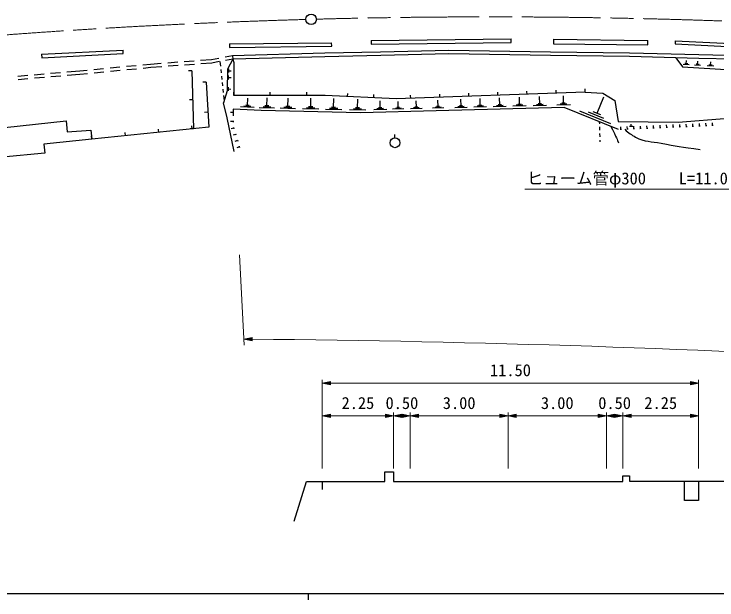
# Model space of a CAD drawing. Units: millimetres, scale not verified. Extents: x 40000 to 680000, y 20000 to 380000.
# Drawn here: x 323153 to 430290, y 204000 to 293250 of the extents above; entities that cross this region are included whole.
import ezdxf
from ezdxf.enums import TextEntityAlignment as Align

# ---------------------------------------------------------------- set-up
doc = ezdxf.new("R2010")
doc.units = ezdxf.units.MM
doc.header["$LTSCALE"] = 1000
doc.linetypes.add('CHAIN', pattern=[18.5, 12, -1.5, 3.5, -1.5])
for name, color, linetype, lineweight in [('M-BGD', 7, 'Continuous', 25), ('M-BMK', 2, 'CHAIN', 13), ('M-BMK-SRVR', 3, 'Continuous', 25), ('M-STR-HTXT', 7, 'Continuous', 13), ('M-STR-STRD', 7, 'Continuous', 25), ('M-TTL-BAND', 7, 'Continuous', 25)]:
    doc.layers.add(name, color=color, linetype=linetype, lineweight=lineweight)
doc.styles.add('ＭＳ ゴシック', font='')
doc.styles.get('ＭＳ ゴシック').set_extended_font_data('MS Gothic')

msp = doc.modelspace()

# ---------------------------------------------------------------- linework, layer by layer
at = {"layer": 'M-BGD'}
for p, q in [((350586, 286092), (349090, 285980)), ((353238, 286292), (351583, 286167)), ((354343, 286504), (353238, 286292)), ((356430, 286905), (355325, 286693)), ((356484, 286402), (355385, 286191)), ((356430, 286905), (356485, 286391)), ((425614, 285682), (425643, 286170)), ((427328, 285580), (427357, 286067)), ((339297, 285140), (337804, 284995)), ((341785, 285382), (340292, 285237)), ((343945, 285592), (342780, 285479)), ((343989, 285090), (342825, 284976)), ((345600, 285717), (343945, 285592)), ((345655, 285215), (343989, 285090)), ((348093, 285905), (346597, 285792)), ((348148, 285403), (346652, 285290)), ((350641, 285590), (349145, 285478)), ((353305, 285791), (351638, 285665)), ((354403, 286002), (353305, 285791)), ((354521, 286025), (354602, 285292)), ((426064, 285533), (425150, 285588)), ((425842, 285669), (425385, 285696)), ((427778, 285431), (426864, 285485)), ((427556, 285566), (427099, 285594)), ((429793, 285311), (428810, 285369)), ((429555, 285456), (429064, 285486)), ((429310, 285471), (429341, 285995)), ((327735, 284090), (326240, 283965)), ((330226, 284298), (328731, 284173)), ((333155, 284543), (331222, 284381)), ((333200, 284040), (331256, 283878)), ((334320, 284656), (333155, 284543)), ((334365, 284153), (333200, 284040)), ((336808, 284898), (335315, 284753)), ((336853, 284395), (335360, 284250)), ((339341, 284637), (337848, 284492)), ((341829, 284879), (340336, 284734)), ((350227, 284599), (349727, 284583)), ((350227, 284599), (350515, 275765)), ((354657, 284795), (354713, 284298)), ((355870, 284338), (355879, 284915)), ((355875, 284626), (356260, 284620)), ((325243, 283881), (323748, 283756)), ((325277, 283377), (323782, 283252)), ((327768, 283586), (326273, 283461)), ((330259, 283794), (328765, 283669)), ((352439, 282887), (351940, 282859)), ((354768, 283801), (354823, 283304)), ((355853, 283296), (355863, 283874)), ((355858, 283585), (356243, 283579)), ((354878, 282807), (354933, 282311)), ((354988, 281814), (355044, 281317)), ((355825, 281547), (355834, 282125)), ((355830, 281836), (356215, 281830)), ((410209, 281336), (410192, 281836)), ((355099, 280820), (355180, 280087)), ((356633, 280852), (356634, 281352)), ((362205, 280845), (362206, 281345)), ((367777, 280838), (367778, 281338)), ((373983, 280670), (374007, 281169)), ((377978, 280478), (378002, 280977)), ((383615, 280392), (383597, 280892)), ((388047, 280550), (388029, 281049)), ((392480, 280707), (392462, 281207)), ((396912, 280864), (396894, 281364)), ((401344, 281022), (401327, 281521)), ((405777, 281179), (405759, 281679)), ((406907, 279670), (406880, 280778)), ((350371, 280182), (349871, 280166)), ((358721, 279340), (358777, 280450)), ((361697, 279252), (361725, 280513)), ((364889, 279180), (364918, 280441)), ((368366, 279116), (368396, 280437)), ((371860, 279040), (371890, 280370)), ((375518, 278957), (375548, 280288)), ((378967, 278963), (378939, 280033)), ((381702, 278999), (381677, 279923)), ((384473, 279077), (384448, 280022)), ((387790, 279164), (387765, 280109)), ((391284, 279263), (391260, 280264)), ((394209, 279341), (394184, 280367)), ((397183, 279420), (397158, 280473)), ((400208, 279500), (400182, 280580)), ((403285, 279582), (403258, 280689)), ((407166, 279676), (406647, 279664)), ((412011, 278132), (413030, 280647)), ((356552, 278771), (356545, 277771)), ((359747, 279010), (357667, 279115)), ((359234, 279175), (358194, 279228)), ((358981, 279327), (358461, 279353)), ((362873, 278910), (360507, 278963)), ((362285, 279081), (361102, 279107)), ((361993, 279245), (361401, 279258)), ((366065, 278838), (363699, 278891)), ((365477, 279009), (364294, 279035)), ((365185, 279173), (364594, 279186)), ((369597, 278758), (367120, 278814)), ((368981, 278937), (367743, 278965)), ((368675, 279109), (368056, 279123)), ((373099, 278679), (370605, 278735)), ((372480, 278859), (371233, 278888)), ((372172, 279033), (371548, 279047)), ((376757, 278597), (374263, 278653)), ((376137, 278777), (374890, 278805)), ((375829, 278950), (375206, 278964)), ((379977, 278722), (377971, 278669)), ((379472, 278842), (378469, 278816)), ((379218, 278969), (378716, 278956)), ((382575, 278790), (380841, 278744)), ((382138, 278894), (381271, 278871)), ((381918, 279004), (381485, 278993)), ((385365, 278864), (383593, 278817)), ((384919, 278970), (384033, 278947)), ((384694, 279083), (384251, 279071)), ((388683, 278951), (386911, 278904)), ((388237, 279057), (387351, 279034)), ((388012, 279170), (387569, 279158)), ((392229, 279036), (390352, 278990)), ((391757, 279149), (390818, 279126)), ((391519, 279269), (391050, 279257)), ((395178, 279107), (393253, 279060)), ((394693, 279224), (393731, 279201)), ((394450, 279346), (393968, 279335)), ((398177, 279180), (396202, 279132)), ((397680, 279300), (396693, 279276)), ((397430, 279426), (396937, 279414)), ((401228, 279255), (399202, 279205)), ((400718, 279377), (399705, 279353)), ((400461, 279506), (399955, 279494)), ((404330, 279330), (402253, 279280)), ((403807, 279456), (402769, 279431)), ((403544, 279588), (403025, 279575)), ((407952, 279418), (405875, 279368)), ((407429, 279544), (406391, 279519)), ((415268, 275649), (407007, 278995)), ((352701, 278297), (352201, 278269)), ((356549, 278271), (356149, 278274)), ((414115, 276548), (409398, 278458)), ((413063, 277340), (410705, 278295)), ((412601, 277893), (411422, 278371)), ((356539, 276871), (356139, 276874)), ((356539, 276971), (356538, 276771)), ((412418, 276546), (412410, 276807)), ((417231, 276134), (417217, 276475)), ((424633, 276049), (424616, 276448)), ((425632, 276091), (425615, 276491)), ((426631, 276134), (426614, 276533)), ((427630, 276176), (427613, 276576)), ((428629, 276219), (428612, 276619)), ((429629, 276262), (429612, 276661)), ((345202, 275222), (345151, 275720)), ((350515, 275765), (350015, 275749)), ((350515, 275765), (350015, 275749)), ((350288, 275742), (350237, 276240)), ((356647, 275887), (356263, 275774)), ((356619, 275983), (356675, 275791)), ((412448, 275546), (412433, 276046)), ((415741, 275670), (415541, 275661)), ((415641, 275665), (415624, 276065)), ((416740, 275712), (416540, 275704)), ((416640, 275708), (416623, 276108)), ((417487, 276144), (416975, 276123)), ((417739, 275755), (417540, 275746)), ((417639, 275751), (417622, 276150)), ((418738, 275797), (418539, 275789)), ((418639, 275793), (418621, 276193)), ((419738, 275840), (419538, 275831)), ((419638, 275836), (419621, 276235)), ((420737, 275883), (420537, 275874)), ((420637, 275878), (420620, 276278)), ((421736, 275925), (421536, 275917)), ((421636, 275921), (421619, 276321)), ((422735, 275968), (422535, 275959)), ((422635, 275963), (422618, 276363)), ((423734, 276010), (423534, 276002)), ((423634, 276006), (423617, 276406)), ((424733, 276053), (424533, 276044)), ((425732, 276095), (425532, 276087)), ((426731, 276138), (426531, 276130)), ((427730, 276181), (427530, 276172)), ((428729, 276223), (428530, 276215)), ((429728, 276266), (429529, 276257)), ((335030, 274183), (334979, 274680)), ((340116, 274703), (340065, 275200)), ((356931, 274928), (356547, 274815)), ((356902, 275024), (356959, 274832)), ((381214, 274393), (381214, 274893)), ((412477, 274547), (412462, 275047)), ((357214, 273969), (356830, 273856)), ((357186, 274065), (357242, 273873)), ((412500, 273786), (412492, 274047)), ((357497, 273010), (357114, 272897)), ((357469, 273106), (357526, 272914)), ((370135, 222035), (370135, 220827))]:
    msp.add_line(p, q, dxfattribs=at)
for points in [[(442719, 286483), (438226, 286776), (427543, 287019), (416968, 287279), (404922, 287431), (389440, 287700), (379026, 287458), (370532, 287270), (356430, 286905)], [(442684, 285968), (438204, 286261), (427531, 286503), (416958, 286763), (404914, 286915), (389441, 287184), (379038, 286942), (370544, 286754), (356485, 286391)], [(356485, 286391), (355682, 284870), (355628, 281534), (355072, 279740)], [(356485, 286391), (356669, 285893), (356633, 280852)], [(424006, 286589), (425045, 285193), (442482, 284153), (446716, 281928)], [(352439, 282887), (352831, 276002), (335030, 274183)], [(410209, 281336), (381399, 280314), (370563, 280834), (356633, 280852)], [(410209, 281336), (412900, 281193), (414712, 280063), (415214, 276905), (424399, 276762), (432077, 277390)], [(356696, 272322), (355620, 277434), (355072, 279740)], [(407007, 278995), (387480, 278520), (375945, 278215), (360822, 278556), (356552, 278771)], [(365856, 215998), (367738, 222035), (370135, 222035), (379688, 222035), (379687, 223526), (381001, 223526), (381001, 222035), (415945, 222035), (415945, 222923), (416974, 222923), (416974, 222070), (438956, 222070)], [(427504, 222070), (427504, 219123), (425320, 219123), (425320, 222070)]]:
    msp.add_lwpolyline(points, dxfattribs=at)
msp.add_lwpolyline([(319370, 275717), (331106, 277001), (331249, 275289), (334852, 275574), (335030, 274183), (327681, 273434), (327824, 272078), (321403, 271436)], close=True, dxfattribs=at)
msp.add_circle((381214, 273643), 750, dxfattribs=at)
for points, knots in [([(414132, 276110), (414490, 275432), (414595, 275246), (414851, 274673), (415026, 274280), (415083, 274146), (415274, 273657)], [0, 0, 0, 0, 1, 1, 1, 2, 2, 2, 2]), ([(416246, 275691), (416898, 275090), (417207, 274895), (417899, 274504), (419260, 273734), (420263, 273894), (421793, 273572), (424087, 273090), (424891, 273013), (427720, 272641)], [0, 0, 0, 0, 1, 1, 1, 2, 2, 2, 3, 3, 3, 3])]:
    msp.add_open_spline(points, degree=3, knots=knots, dxfattribs=at)
at = {"layer": 'M-BMK'}
for start, end in [(85.82728, 91.52876), (91.62107, 94.62883)]:
    msp.add_arc((395726, -700300), 993125, start, end, dxfattribs=at)
at = {"layer": 'M-BMK-SRVR'}
msp.add_circle((368431, 292450), 800, dxfattribs=at)
at = {"layer": 'M-STR-HTXT'}
for p, q in [((432468, 266555), (401018, 266555)), ((357499, 256581), (358252, 242804)), ((358201, 243735), (359453, 243974)), ((358201, 243735), (359449, 243474)), ((358201, 243735), (359451, 243724)), ((359451, 243674), (358451, 243683)), ((359452, 243774), (358452, 243783)), ((358700, 243631), (359450, 243624)), ((358702, 243831), (359452, 243824)), ((359450, 243574), (358950, 243578)), ((359452, 243874), (358952, 243878)), ((359199, 243526), (359449, 243524)), ((359203, 243926), (359453, 243924)), ((359449, 243474), (359453, 243974)), ((370135, 224035), (370135, 237535)), ((370135, 237035), (371385, 237285)), ((370135, 237035), (371385, 236785)), ((370135, 237035), (371385, 237035)), ((371385, 237085), (370385, 237085)), ((371385, 236985), (370385, 236985)), ((370635, 237135), (371385, 237135)), ((370635, 236935), (371385, 236935)), ((371385, 237185), (370885, 237185)), ((371385, 236885), (370885, 236885)), ((371135, 237235), (371385, 237235)), ((371135, 236835), (371385, 236835)), ((371385, 236785), (371385, 237285)), ((371385, 237035), (381001, 237035)), ((381001, 237035), (383540, 237035)), ((383540, 237035), (398455, 237035)), ((398455, 237035), (413441, 237035)), ((413441, 237035), (415945, 237035)), ((415945, 237035), (426254, 237035)), ((427504, 237035), (426254, 237285)), ((426254, 237285), (426254, 236785)), ((426504, 237235), (426254, 237235)), ((426254, 237185), (426754, 237185)), ((427004, 237135), (426254, 237135)), ((426254, 237085), (427254, 237085)), ((427504, 237035), (426254, 236785)), ((427504, 237035), (426254, 237035)), ((426254, 236985), (427254, 236985)), ((427004, 236935), (426254, 236935)), ((426254, 236885), (426754, 236885)), ((426504, 236835), (426254, 236835)), ((427504, 224035), (427504, 237535)), ((381001, 224035), (381001, 232535)), ((383540, 224035), (383540, 232535)), ((398455, 224035), (398455, 232535)), ((413441, 224035), (413441, 232535)), ((415945, 224035), (415945, 232535)), ((370135, 232035), (371385, 232285)), ((370135, 232035), (371385, 231785)), ((370135, 232035), (371385, 232035)), ((371385, 232085), (370385, 232085)), ((371385, 231985), (370385, 231985)), ((370635, 232135), (371385, 232135)), ((370635, 231935), (371385, 231935)), ((371385, 232185), (370885, 232185)), ((371385, 231885), (370885, 231885)), ((371135, 232235), (371385, 232235)), ((371135, 231835), (371385, 231835)), ((371385, 231785), (371385, 232285)), ((371385, 232035), (379751, 232035)), ((381001, 232035), (379751, 232285)), ((379751, 232285), (379751, 231785)), ((380001, 232235), (379751, 232235)), ((379751, 232185), (380251, 232185)), ((380501, 232135), (379751, 232135)), ((379751, 232085), (380751, 232085)), ((381001, 232035), (379751, 231785)), ((381001, 232035), (379751, 232035)), ((379751, 231985), (380751, 231985)), ((380501, 231935), (379751, 231935)), ((379751, 231885), (380251, 231885)), ((380001, 231835), (379751, 231835)), ((381001, 232035), (382251, 232285)), ((381001, 232035), (382251, 231785)), ((381001, 232035), (382251, 232035)), ((382251, 232085), (381251, 232085)), ((382251, 231985), (381251, 231985)), ((381501, 232135), (382251, 232135)), ((381501, 231935), (382251, 231935)), ((382251, 232185), (381751, 232185)), ((382251, 231885), (381751, 231885)), ((382001, 232235), (382251, 232235)), ((382001, 231835), (382251, 231835)), ((382251, 231785), (382251, 232285)), ((382251, 232035), (382290, 232035)), ((383540, 232035), (382290, 232285)), ((382290, 232285), (382290, 231785)), ((382540, 232235), (382290, 232235)), ((382290, 232185), (382790, 232185)), ((383040, 232135), (382290, 232135)), ((382290, 232085), (383290, 232085)), ((383540, 232035), (382290, 231785)), ((383540, 232035), (382290, 232035)), ((382290, 231985), (383290, 231985)), ((383040, 231935), (382290, 231935)), ((382290, 231885), (382790, 231885)), ((382540, 231835), (382290, 231835)), ((383540, 232035), (384790, 232285)), ((383540, 232035), (384790, 231785)), ((383540, 232035), (384790, 232035)), ((384790, 232085), (383790, 232085)), ((384790, 231985), (383790, 231985)), ((384040, 232135), (384790, 232135)), ((384040, 231935), (384790, 231935)), ((384790, 232185), (384290, 232185)), ((384790, 231885), (384290, 231885)), ((384540, 232235), (384790, 232235)), ((384540, 231835), (384790, 231835)), ((384790, 231785), (384790, 232285)), ((384790, 232035), (397205, 232035)), ((398455, 232035), (397205, 232285)), ((397205, 232285), (397205, 231785)), ((397455, 232235), (397205, 232235)), ((397205, 232185), (397705, 232185)), ((397955, 232135), (397205, 232135)), ((397205, 232085), (398205, 232085)), ((398455, 232035), (397205, 231785)), ((398455, 232035), (397205, 232035)), ((397205, 231985), (398205, 231985)), ((397955, 231935), (397205, 231935)), ((397205, 231885), (397705, 231885)), ((397455, 231835), (397205, 231835)), ((398455, 232035), (399705, 232285)), ((398455, 232035), (399705, 231785)), ((398455, 232035), (399705, 232035)), ((399705, 232085), (398705, 232085)), ((399705, 231985), (398705, 231985)), ((398955, 232135), (399705, 232135)), ((398955, 231935), (399705, 231935)), ((399705, 232185), (399205, 232185)), ((399705, 231885), (399205, 231885)), ((399455, 232235), (399705, 232235)), ((399455, 231835), (399705, 231835)), ((399705, 231785), (399705, 232285)), ((399705, 232035), (412191, 232035)), ((413441, 232035), (412191, 232285)), ((412191, 232285), (412191, 231785)), ((412441, 232235), (412191, 232235)), ((412191, 232185), (412691, 232185)), ((412941, 232135), (412191, 232135)), ((412191, 232085), (413191, 232085)), ((413441, 232035), (412191, 231785)), ((413441, 232035), (412191, 232035)), ((412191, 231985), (413191, 231985)), ((412941, 231935), (412191, 231935)), ((412191, 231885), (412691, 231885)), ((412441, 231835), (412191, 231835)), ((413441, 232035), (414691, 232285)), ((413441, 232035), (414691, 231785)), ((413441, 232035), (414691, 232035)), ((414691, 232085), (413691, 232085)), ((414691, 231985), (413691, 231985)), ((413941, 232135), (414691, 232135)), ((413941, 231935), (414691, 231935)), ((414691, 232185), (414191, 232185)), ((414691, 231885), (414191, 231885)), ((414441, 232235), (414691, 232235)), ((414441, 231835), (414691, 231835)), ((414691, 231785), (414691, 232285)), ((414691, 232035), (414695, 232035)), ((415945, 232035), (414695, 232285)), ((414695, 232285), (414695, 231785)), ((414945, 232235), (414695, 232235)), ((414695, 232185), (415195, 232185)), ((415445, 232135), (414695, 232135)), ((414695, 232085), (415695, 232085)), ((415945, 232035), (414695, 231785)), ((415945, 232035), (414695, 232035)), ((414695, 231985), (415695, 231985)), ((415445, 231935), (414695, 231935)), ((414695, 231885), (415195, 231885)), ((414945, 231835), (414695, 231835)), ((415945, 232035), (417195, 232285)), ((415945, 232035), (417195, 231785)), ((415945, 232035), (417195, 232035)), ((417195, 232085), (416195, 232085)), ((417195, 231985), (416195, 231985)), ((416445, 232135), (417195, 232135)), ((416445, 231935), (417195, 231935)), ((417195, 232185), (416695, 232185)), ((417195, 231885), (416695, 231885)), ((416945, 232235), (417195, 232235)), ((416945, 231835), (417195, 231835)), ((417195, 231785), (417195, 232285)), ((417195, 232035), (426254, 232035)), ((427504, 232035), (426254, 232285)), ((426254, 232285), (426254, 231785)), ((426504, 232235), (426254, 232235)), ((426254, 232185), (426754, 232185)), ((427004, 232135), (426254, 232135)), ((426254, 232085), (427254, 232085)), ((427504, 232035), (426254, 231785)), ((427504, 232035), (426254, 232035)), ((426254, 231985), (427254, 231985)), ((427004, 231935), (426254, 231935)), ((426254, 231885), (426754, 231885)), ((426504, 231835), (426254, 231835))]:
    msp.add_line(p, q, dxfattribs=at)
msp.add_arc((339099, -1950975), 2194793, 84.06365, 89.46868, dxfattribs=at)
at = {"layer": 'M-STR-STRD'}
for p, q in [((377600, 289225), (398912, 289476)), ((398901, 288917), (398912, 289476)), ((405388, 289423), (405376, 288740)), ((405388, 289423), (419775, 289207)), ((355983, 288723), (371590, 288884)), ((355983, 288723), (355991, 288159)), ((355991, 288159), (371574, 288340)), ((371574, 288340), (371560, 288884)), ((377600, 289225), (377610, 288664)), ((377610, 288664), (398901, 288917)), ((405376, 288740), (419767, 288570)), ((419767, 288570), (419775, 289207)), ((423919, 289153), (423934, 288695)), ((423934, 288695), (450250, 287446)), ((327360, 287153), (339801, 287736)), ((327360, 287153), (327370, 286601)), ((327370, 286601), (339806, 287224)), ((339806, 287224), (339801, 287736))]:
    msp.add_line(p, q, dxfattribs=at)
msp.add_lwpolyline([(423919, 289153), (450273, 287880), (465055, 286947), (480249, 285673), (501938, 283610)], dxfattribs=at)
at = {"layer": 'M-TTL-BAND'}
for p, q in [((40000, 205000), (579000, 205000)), ((368000, 205000), (368000, 204000))]:
    msp.add_line(p, q, dxfattribs=at)

# ---------------------------------------------------------------- texts
at = {"layer": 'M-STR-HTXT', "style": 'ＭＳ ゴシック'}
for s, p in [('ヒューム管φ300\u3000\u3000L=11.0', (416643, 266755)), ('11.50', (398819, 237535)), ('2.25', (375568, 232535)), ('0.50', (382271, 232535)), ('3.00', (390998, 232535)), ('3.00', (405948, 232535)), ('0.50', (414693, 232535)), ('2.25', (421724, 232535))]:
    msp.add_text(s, height=1833, dxfattribs=at).set_placement(p, align=Align.BOTTOM_CENTER)

doc.saveas('drawing.dxf')
